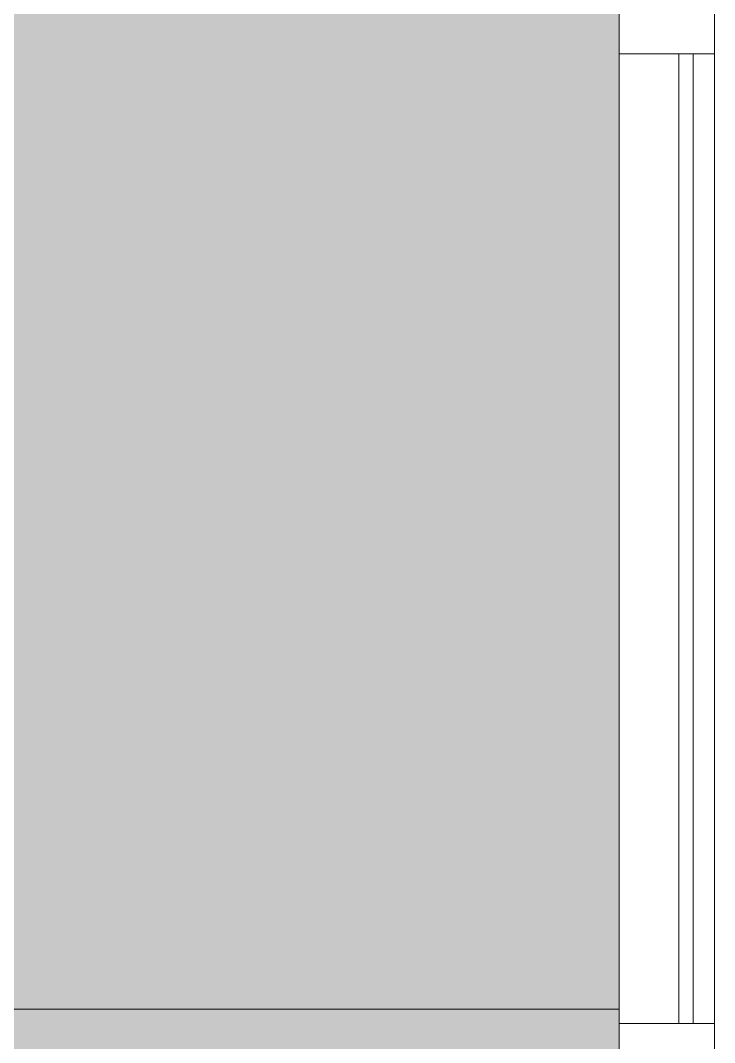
# Model space of a CAD drawing. Header units: inches. Extents: x 41 to 2552, y -541 to 533.
# Drawn here: x 2476.7 to 2513.1, y 78.5 to 132 of the extents above; entities that cross this region are included whole.
import ezdxf

# ---------------------------------------------------------------- set-up
doc = ezdxf.new("R2010")
doc.units = ezdxf.units.IN
doc.header["$MEASUREMENT"] = 0
for name, color, linetype, lineweight in [('A-DETL-GENF', 92, 'Continuous', 9), ('A-GLAZ-EXST', 7, 'Continuous', 9), ('Bb-cor', 7, 'Continuous', 9), ('BB-Wall', 7, 'Continuous', 9), ('CAD background - for revit_dwg', 8, 'Continuous', 9), ('Mullion', 7, 'Continuous', 9)]:
    doc.layers.add(name, color=color, linetype=linetype, lineweight=lineweight)

# ---------------------------------------------------------------- blocks, each defined once
blk = doc.blocks.new('CAD background - for revit_dwg-1564186-New Construction - Partition Plan')
at = {"layer": 'A-GLAZ-EXST'}
for p, q in [((2197.125, 620.5), (2197.125, 671.25)), ((2197.875, 620.5), (2197.875, 671.25))]:
    blk.add_line(p, q, dxfattribs=at)
at = {"layer": 'Bb-cor'}
blk.add_line((2194, 381.281), (2194, 1074.232), dxfattribs=at)
at = {"layer": 'Bb-cor', "flags": 128}
blk.add_lwpolyline([(0, 1074.232), (0, 0), (2199, 0), (2199, 1074.232)], dxfattribs=at)
at = {"layer": 'BB-Wall'}
blk.add_line((2199, 621.25), (2199, 1074.232), dxfattribs=at)
at = {"layer": 'BB-Wall', "flags": 128}
blk.add_lwpolyline([(2194, 617.75), (2038, 617.75), (2038, 609.75), (2074, 609.75), (2074, 611.75), (2034.5, 611.75), (2034.5, 627.25), (2074, 627.25), (2074, 629.25), (2038, 629.25), (2038, 621.25), (2194, 621.25)], dxfattribs=at)
at = {"layer": 'Mullion'}
for p, q in [((2199, 671.25), (2194, 671.25)), ((2194, 620.5), (2199, 620.5))]:
    blk.add_line(p, q, dxfattribs=at)

msp = doc.modelspace()

# ---------------------------------------------------------------- hatches: boundary and pattern name
at = {"layer": 'A-DETL-GENF'}
h = msp.add_hatch(color=9, dxfattribs=at)
h.paths.add_polyline_path([(352.064, -536.013), (559.564, -536.013), (559.564, -503.013), (587.564, -503.013), (587.564, -536.013), (799.564, -536.013), (799.564, -503.013), (827.564, -503.013), (827.564, -536.013), (931.814, -536.013), (931.814, -231.263), (1040.564, -231.263), (1040.564, -28.513), (1066.564, -28.513), (1066.564, -51.013), (1105.377, -51.013), (1105.377, -7.013), (1109.377, -7.013), (1109.377, 64.987), (1105.377, 64.987), (1105.377, 211.8), (1109.377, 211.8), (1109.377, 247.8), (1105.377, 247.8), (1105.377, 349.8), (1109.377, 349.8), (1109.377, 354.112), (858.877, 354.112), (858.877, 415.987), (982.877, 415.987), (982.877, 449.987), (1042.877, 449.987), (1042.877, 451.487), (1066.564, 451.487), (1066.564, 425.487), (1042.877, 425.487), (1042.877, 415.987), (1109.377, 415.987), (1109.377, 455.987), (1195.377, 455.987), (1195.377, 415.987), (1699.839, 415.987), (1699.839, 425.487), (1760.564, 425.487), (1760.564, 451.487), (1786.564, 451.487), (1786.564, 425.487), (1789.839, 425.487), (1789.839, 446.987), (1849.839, 446.987), (1849.839, 320.987), (1764.839, 320.987), (1764.839, 211.487), (1790.839, 211.487), (1790.839, 185.487), (1764.839, 185.487), (1764.839, 39.487), (1797.064, 39.487), (1797.064, -39.763), (2000.564, -39.763), (2000.564, -28.513), (2026.564, -28.513), (2026.564, -39.763), (2240.564, -39.763), (2240.564, -28.513), (2266.564, -28.513), (2266.564, -39.763), (2475.064, -39.763), (2475.064, -27.513), (2508.064, -27.513), (2508.064, 184.487), (2475.064, 184.487), (2475.064, 212.487), (2508.064, 212.487), (2508.064, 424.487), (2475.064, 424.487), (2475.064, 452.487), (2508.064, 452.487), (2508.064, 533.219), (319.064, 533.219), (319.064, 452.487), (352.064, 452.487), (352.064, 424.487), (319.064, 424.487), (319.064, 212.487), (352.064, 212.487), (352.064, 184.487), (319.064, 184.487), (319.064, -27.513), (352.064, -27.513), (352.064, -55.513), (319.064, -55.513), (319.064, -267.513), (352.064, -267.513), (352.064, -295.513), (319.064, -295.513), (319.064, -536.013)], flags=0)
h.paths.add_polyline_path([(800.564, -294.513), (800.564, -268.513), (826.564, -268.513), (826.564, -294.513), (812.932, -294.513)], flags=0)
h.paths.add_polyline_path([(1040.564, -236.013), (1040.564, -234.763), (935.314, -234.763), (935.314, -236.013), (936.564, -236.013)], flags=0)
h.paths.add_polyline_path([(800.564, -54.513), (800.564, -28.513), (826.564, -28.513), (826.564, -54.513)], flags=0)
h.paths.add_polyline_path([(560.564, -54.513), (560.564, -28.513), (586.564, -28.513), (586.564, -54.513)], flags=0)
h.paths.add_polyline_path([(1692.339, -53.888), (1692.339, 354.112), (1586.402, 354.112), (1586.402, 343.112), (1651.464, 343.112), (1651.464, 302.05), (1525.402, 302.05), (1525.402, 354.112), (1209.402, 354.112), (1209.402, -53.888), (1513.402, -53.888), (1513.402, -41.888), (1485.646, -41.888), (1485.646, 8.112), (1625.402, 8.112), (1625.402, -49.888), (1594.402, -49.888), (1594.402, -41.888), (1567.402, -41.888), (1567.402, -53.888), (1691.206, -53.888)], flags=0)
h.paths.add_polyline_path([(1066.564, 185.487), (1040.564, 185.487), (1040.564, 211.487), (1066.564, 211.487)], flags=0)
h.paths.add_polyline_path([(560.564, 185.487), (560.564, 211.487), (586.564, 211.487), (586.564, 185.487)], flags=0)
h.paths.add_polyline_path([(2240.564, 185.487), (2240.564, 211.487), (2266.564, 211.487), (2266.564, 185.487)], flags=0)
h.paths.add_polyline_path([(2000.564, 185.487), (2000.564, 211.487), (2026.564, 211.487), (2026.564, 185.487)], flags=0)
h.paths.add_polyline_path([(800.564, 185.487), (800.564, 211.487), (826.564, 211.487), (826.564, 185.487)], flags=0)
h.paths.add_polyline_path([(2000.564, 425.487), (2000.564, 451.487), (2026.564, 451.487), (2026.564, 425.487)], flags=0)
h.paths.add_polyline_path([(800.564, 425.487), (800.564, 451.487), (826.564, 451.487), (826.564, 425.487)], flags=0)
h.paths.add_polyline_path([(1280.564, 425.487), (1280.564, 451.487), (1306.564, 451.487), (1306.564, 425.487)], flags=0)
h.paths.add_polyline_path([(2266.564, 425.487), (2240.564, 425.487), (2240.564, 451.487), (2266.564, 451.487), (2266.564, 446.987)], flags=0)
h.paths.add_polyline_path([(560.564, 425.487), (560.564, 451.487), (586.564, 451.487), (586.564, 425.487)], flags=0)
h.paths.add_polyline_path([(1520.564, 425.487), (1520.564, 451.487), (1546.564, 451.487), (1546.564, 425.487), (1525.402, 425.487)], flags=0)

# ---------------------------------------------------------------- block references
at = {"layer": 'CAD background - for revit_dwg', "color": 7}
msp.add_blockref('CAD background - for revit_dwg-1564186-New Construction - Partition Plan', (314.064, -541.013), dxfattribs=at)

doc.saveas('drawing.dxf')
